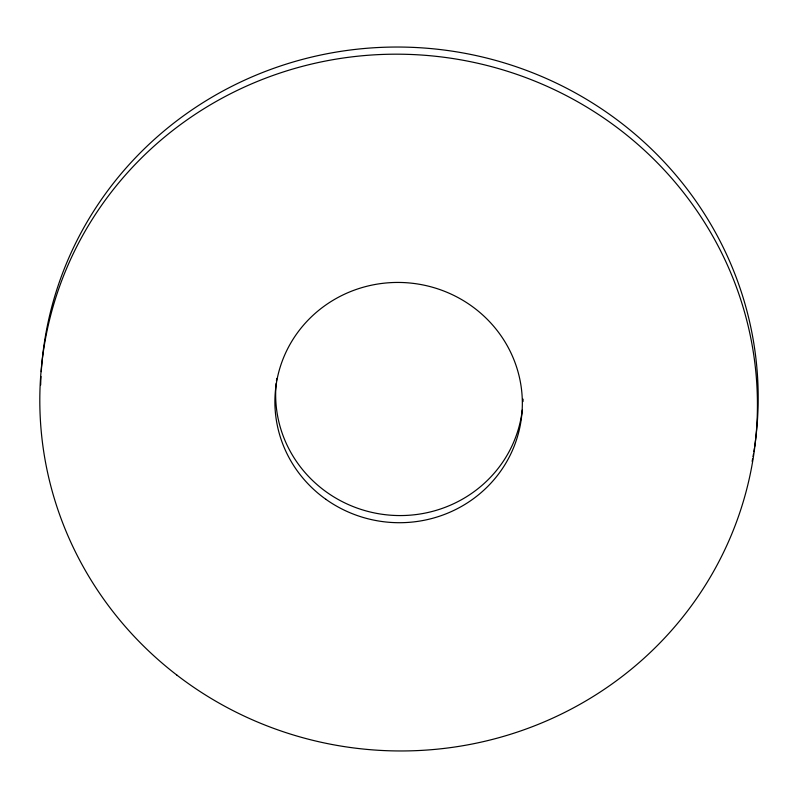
<?xml version="1.0" encoding="UTF-8"?>
<svg xmlns="http://www.w3.org/2000/svg" width="798" height="798" viewBox="0 0 798 798"><rect width="100%" height="100%" fill="white"/><g stroke="black" fill="none" stroke-linecap="round" stroke-linejoin="round"><path stroke-width="1.2" d="M754.399 448.167A358.94 348.277 6.1 0 1 753.841 451.768M753.442 454.172A358.94 348.277 6.1 0 1 753.023 456.566M752.594 458.95A358.94 348.277 6.1 0 1 752.145 461.344M40.668 384.995A358.94 348.277 6.1 0 1 40.977 376.506M41.257 371.649A358.94 348.277 6.1 0 1 435.927 49.077A358.94 348.277 6.1 0 1 754.579 446.97M522.291 409.982A123.77 120.099 6.1 0 1 386.402 514.82A123.77 120.099 6.1 0 1 276.208 383.269M276.467 380.865A123.77 120.099 6.1 0 1 276.786 378.471M523.079 399.14A123.77 120.099 6.1 0 1 522.989 401.554M177.006 675.198A358.94 348.277 6.1 0 0 753.821 454.112A358.94 348.277 6.1 0 0 265.036 78.403A358.94 348.277 6.1 0 0 177.006 675.198M325.853 499.289A123.77 120.099 6.1 0 0 521.663 415.938A123.77 120.099 6.1 0 0 348.337 292.497A123.77 120.099 6.1 0 0 325.853 499.289"/></g></svg>
